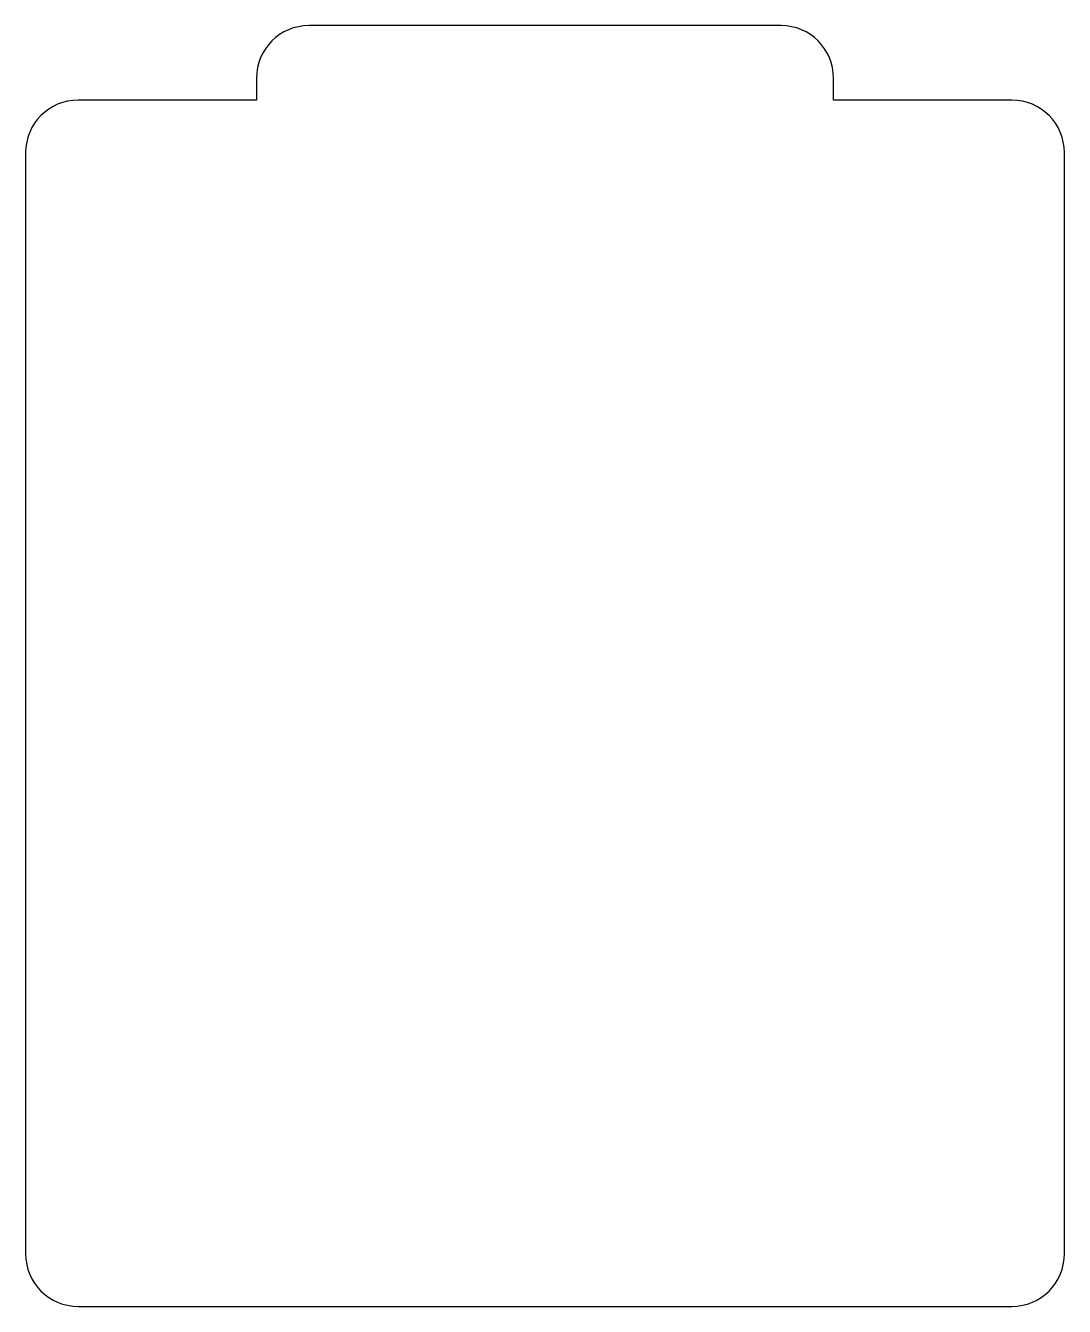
# Model space of a CAD drawing. Header units: millimetres. Extents: x 69.1 to 88.9, y -60.5 to -36.1.
import ezdxf

# ---------------------------------------------------------------- set-up
doc = ezdxf.new("R2010")
doc.units = ezdxf.units.MM

msp = doc.modelspace()

# ---------------------------------------------------------------- linework, layer by layer
for p, q in [((83.5, -36.0785), (74.5, -36.0785)), ((73.5, -37.0785), (73.5, -37.5)), ((84.5, -37.5), (84.5, -37.0785)), ((73.5, -37.5), (70.1, -37.5)), ((87.9, -37.5), (84.5, -37.5)), ((69.1, -38.5), (69.1, -59.5)), ((88.9, -59.5), (88.9, -38.5)), ((70.1, -60.5), (87.9, -60.5))]:
    msp.add_line(p, q)
for centre, start, end in [((74.5, -37.0785), 90, 180), ((83.5, -37.0785), 0, 90), ((70.1, -38.5), 90, 180), ((87.9, -38.5), 0, 90), ((70.1, -59.5), 180, 270), ((87.9, -59.5), 270, 360)]:
    msp.add_arc(centre, 1, start, end)

doc.saveas('drawing.dxf')
